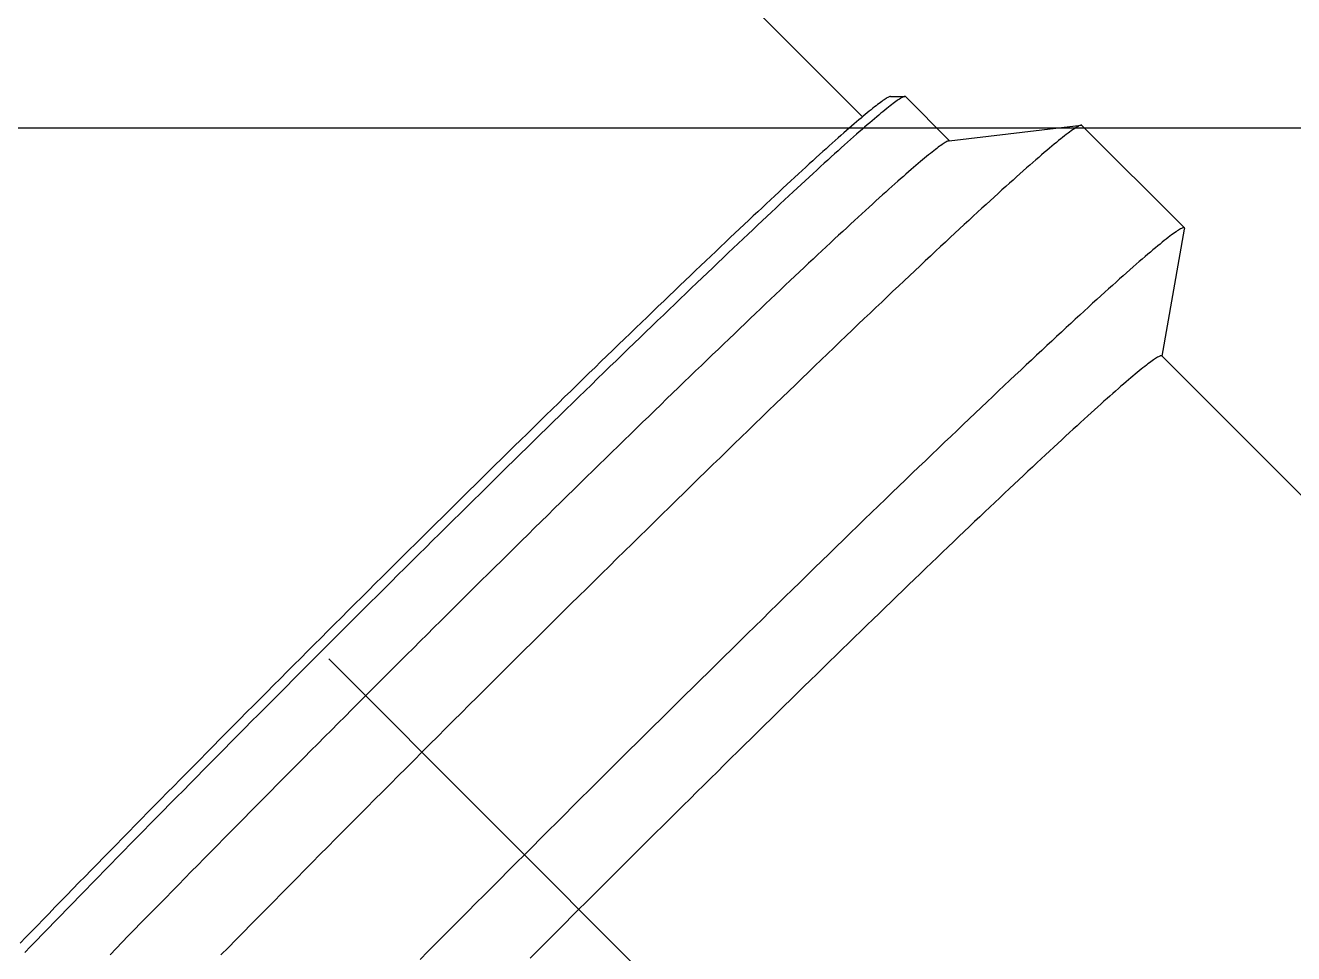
# Model space of a CAD drawing. Header units: millimetres. Extents: x -1292 to 2253, y 326 to 453.
# Drawn here: x 2098.726 to 2098.7886, y 353.9677 to 354.0134 of the extents above; entities that cross this region are included whole.
import ezdxf

# ---------------------------------------------------------------- set-up
doc = ezdxf.new("R2010")
doc.units = ezdxf.units.MM
doc.header["$LTSCALE"] = 0.5
doc.linetypes.add('HIDDEN', pattern=[9.525, 6.35, -3.175])
doc.linetypes.add('HIDDENX2', pattern=[0.75, 0.5, -0.25])
for name, color, linetype in [('-HIDRO', 8, 'Continuous'), ('Eixo', 4, 'HIDDENX2'), ('Esgoto', 5, 'ByLayer')]:
    doc.layers.add(name, color=color, linetype=linetype)

msp = doc.modelspace()

# ---------------------------------------------------------------- hatches: boundary and pattern name
at = {"layer": '-HIDRO', "linetype": 'HIDDEN', "ltscale": 0.05}
h = msp.add_hatch(dxfattribs=at)
h.set_pattern_fill('ANSI32', color=256, scale=0.02, angle=135, style=0)
h.set_pattern_definition([(180, (-2029.64851, 180.27226), (-1e-17, -0.1905), []), (180, (-2029.71201, 180.33576), (-1e-17, -0.1905), [])])
h.paths.add_polyline_path([(2098.998738, 354.021201), (2097.648738, 354.021201), (2097.648738, 352.521201), (2098.998738, 352.521201)])

# ---------------------------------------------------------------- linework, layer by layer
at = {"layer": 'Eixo'}
msp.add_line((2098.740986, 353.982216), (2098.83752, 353.885681), dxfattribs=at)
at = {"layer": 'Esgoto', "color": 2}
for p, q in [((2098.767814, 354.009348), (2098.767727, 354.009278)), ((2098.767897, 354.009414), (2098.767814, 354.009348)), ((2098.767976, 354.009476), (2098.767897, 354.009414)), ((2098.768052, 354.009535), (2098.767976, 354.009476)), ((2098.768123, 354.009589), (2098.768052, 354.009535)), ((2098.76819, 354.009639), (2098.768123, 354.009589)), ((2098.768254, 354.009685), (2098.76819, 354.009639)), ((2098.768314, 354.009728), (2098.768254, 354.009685)), ((2098.768369, 354.009766), (2098.768314, 354.009728)), ((2098.768421, 354.009801), (2098.768369, 354.009766)), ((2098.768469, 354.00983), (2098.768421, 354.009801)), ((2098.768512, 354.009857), (2098.768469, 354.00983)), ((2098.768582, 354.009399), (2098.768496, 354.00933)), ((2098.768552, 354.009879), (2098.768512, 354.009857)), ((2098.768588, 354.009897), (2098.768552, 354.009879)), ((2098.768665, 354.009463), (2098.768582, 354.009399)), ((2098.768619, 354.009911), (2098.768588, 354.009897)), ((2098.768646, 354.009922), (2098.768619, 354.009911)), ((2098.76867, 354.009927), (2098.768646, 354.009922)), ((2098.768742, 354.009524), (2098.768665, 354.009463)), ((2098.76869, 354.00993), (2098.76867, 354.009927)), ((2098.76869, 354.009929), (2098.769396, 354.00993)), ((2098.768817, 354.00958), (2098.768742, 354.009524)), ((2098.768886, 354.009633), (2098.768817, 354.00958)), ((2098.768952, 354.00968), (2098.768886, 354.009633)), ((2098.769013, 354.009724), (2098.768952, 354.00968)), ((2098.769071, 354.009764), (2098.769013, 354.009724)), ((2098.769124, 354.009799), (2098.769071, 354.009764)), ((2098.769173, 354.00983), (2098.769124, 354.009799)), ((2098.769218, 354.009857), (2098.769173, 354.00983)), ((2098.769259, 354.009879), (2098.769218, 354.009857)), ((2098.769295, 354.009898), (2098.769259, 354.009879)), ((2098.769327, 354.009912), (2098.769295, 354.009898)), ((2098.769356, 354.009922), (2098.769327, 354.009912)), ((2098.769379, 354.009928), (2098.769356, 354.009922)), ((2098.769399, 354.00993), (2098.769379, 354.009928)), ((2098.769414, 354.009927), (2098.769399, 354.00993)), ((2098.769425, 354.00992), (2098.769414, 354.009927)), ((2098.769425, 354.00992), (2098.771598, 354.007747)), ((2098.767122, 354.008775), (2098.767008, 354.008677)), ((2098.767232, 354.008868), (2098.767122, 354.008775)), ((2098.767339, 354.008958), (2098.767232, 354.008868)), ((2098.767442, 354.009044), (2098.767339, 354.008958)), ((2098.767541, 354.009126), (2098.767442, 354.009044)), ((2098.767636, 354.009204), (2098.767541, 354.009126)), ((2098.767727, 354.009278), (2098.767636, 354.009204)), ((2098.767778, 354.008734), (2098.767659, 354.008632)), ((2098.767893, 354.008831), (2098.767778, 354.008734)), ((2098.768003, 354.008925), (2098.767893, 354.008831)), ((2098.76811, 354.009014), (2098.768003, 354.008925)), ((2098.768213, 354.009099), (2098.76811, 354.009014)), ((2098.768311, 354.00918), (2098.768213, 354.009099)), ((2098.768405, 354.009258), (2098.768311, 354.00918)), ((2098.768496, 354.00933), (2098.768405, 354.009258)), ((2098.766381, 354.008132), (2098.766244, 354.008012)), ((2098.766514, 354.008249), (2098.766381, 354.008132)), ((2098.766643, 354.008361), (2098.766514, 354.008249)), ((2098.766768, 354.008471), (2098.766643, 354.008361)), ((2098.76689, 354.008576), (2098.766768, 354.008471)), ((2098.767008, 354.008677), (2098.76689, 354.008576)), ((2098.767145, 354.008186), (2098.767007, 354.008065)), ((2098.76728, 354.008303), (2098.767145, 354.008186)), ((2098.76741, 354.008417), (2098.76728, 354.008303)), ((2098.767537, 354.008527), (2098.76741, 354.008417)), ((2098.767659, 354.008632), (2098.767537, 354.008527)), ((2098.77157, 354.007744), (2098.778081, 354.008513)), ((2098.777438, 354.008119), (2098.777354, 354.008056)), ((2098.777517, 354.008178), (2098.777438, 354.008119)), ((2098.777591, 354.008232), (2098.777517, 354.008178)), ((2098.777661, 354.008281), (2098.777591, 354.008232)), ((2098.777725, 354.008326), (2098.777661, 354.008281)), ((2098.777785, 354.008366), (2098.777725, 354.008326)), ((2098.77784, 354.008402), (2098.777785, 354.008366)), ((2098.777892, 354.008432), (2098.77784, 354.008402)), ((2098.777937, 354.008457), (2098.777892, 354.008432)), ((2098.777978, 354.008479), (2098.777937, 354.008457)), ((2098.778015, 354.008494), (2098.777978, 354.008479)), ((2098.778046, 354.008506), (2098.778015, 354.008494)), ((2098.778074, 354.008512), (2098.778046, 354.008506)), ((2098.778096, 354.008514), (2098.778074, 354.008512)), ((2098.778113, 354.008511), (2098.778096, 354.008514)), ((2098.778126, 354.008503), (2098.778113, 354.008511)), ((2098.778125, 354.008503), (2098.783178, 354.00345)), ((2098.765662, 354.007493), (2098.765507, 354.007354)), ((2098.765813, 354.007628), (2098.765662, 354.007493)), ((2098.76596, 354.00776), (2098.765813, 354.007628)), ((2098.766104, 354.007887), (2098.76596, 354.00776)), ((2098.766244, 354.008012), (2098.766104, 354.007887)), ((2098.766416, 354.007539), (2098.766259, 354.007398)), ((2098.766569, 354.007676), (2098.766416, 354.007539)), ((2098.766719, 354.007809), (2098.766569, 354.007676)), ((2098.766865, 354.007939), (2098.766719, 354.007809)), ((2098.767007, 354.008065), (2098.766865, 354.007939)), ((2098.771107, 354.007473), (2098.77104, 354.007425)), ((2098.771169, 354.007518), (2098.771107, 354.007473)), ((2098.771227, 354.007559), (2098.771169, 354.007518)), ((2098.771281, 354.007596), (2098.771227, 354.007559)), ((2098.771331, 354.007629), (2098.771281, 354.007596)), ((2098.771377, 354.007657), (2098.771331, 354.007629)), ((2098.77142, 354.007682), (2098.771377, 354.007657)), ((2098.771458, 354.007703), (2098.77142, 354.007682)), ((2098.771492, 354.007719), (2098.771458, 354.007703)), ((2098.771522, 354.007732), (2098.771492, 354.007719)), ((2098.771548, 354.00774), (2098.771522, 354.007732)), ((2098.77157, 354.007744), (2098.771548, 354.00774)), ((2098.776639, 354.007479), (2098.776519, 354.007379)), ((2098.776755, 354.007575), (2098.776639, 354.007479)), ((2098.776867, 354.007667), (2098.776755, 354.007575)), ((2098.776974, 354.007754), (2098.776867, 354.007667)), ((2098.777076, 354.007836), (2098.776974, 354.007754)), ((2098.777173, 354.007914), (2098.777076, 354.007836)), ((2098.777266, 354.007987), (2098.777173, 354.007914)), ((2098.777354, 354.008056), (2098.777266, 354.007987)), ((2098.765022, 354.006915), (2098.764853, 354.006761)), ((2098.765187, 354.007065), (2098.765022, 354.006915)), ((2098.765349, 354.007211), (2098.765187, 354.007065)), ((2098.765507, 354.007354), (2098.765349, 354.007211)), ((2098.765764, 354.006952), (2098.765592, 354.006795)), ((2098.765932, 354.007105), (2098.765764, 354.006952)), ((2098.766098, 354.007253), (2098.765932, 354.007105)), ((2098.766259, 354.007398), (2098.766098, 354.007253)), ((2098.770369, 354.006891), (2098.770267, 354.006806)), ((2098.770466, 354.006972), (2098.770369, 354.006891)), ((2098.77056, 354.007048), (2098.770466, 354.006972)), ((2098.77065, 354.007121), (2098.77056, 354.007048)), ((2098.770736, 354.00719), (2098.77065, 354.007121)), ((2098.770818, 354.007254), (2098.770736, 354.00719)), ((2098.770896, 354.007315), (2098.770818, 354.007254)), ((2098.77097, 354.007372), (2098.770896, 354.007315)), ((2098.77104, 354.007425), (2098.77097, 354.007372)), ((2098.775992, 354.006929), (2098.775849, 354.006805)), ((2098.776131, 354.007048), (2098.775992, 354.006929)), ((2098.776265, 354.007162), (2098.776131, 354.007048)), ((2098.776394, 354.007273), (2098.776265, 354.007162)), ((2098.776519, 354.007379), (2098.776394, 354.007273)), ((2098.764325, 354.006279), (2098.764142, 354.006112)), ((2098.764505, 354.006443), (2098.764325, 354.006279)), ((2098.76468, 354.006604), (2098.764505, 354.006443)), ((2098.764853, 354.006761), (2098.76468, 354.006604)), ((2098.765054, 354.006304), (2098.764867, 354.006133)), ((2098.765237, 354.006471), (2098.765054, 354.006304)), ((2098.765416, 354.006635), (2098.765237, 354.006471)), ((2098.765592, 354.006795), (2098.765416, 354.006635)), ((2098.769578, 354.006217), (2098.769449, 354.006106)), ((2098.769702, 354.006325), (2098.769578, 354.006217)), ((2098.769823, 354.00643), (2098.769702, 354.006325)), ((2098.76994, 354.006529), (2098.769823, 354.00643)), ((2098.770053, 354.006626), (2098.76994, 354.006529)), ((2098.770162, 354.006718), (2098.770053, 354.006626)), ((2098.770267, 354.006806), (2098.770162, 354.006718)), ((2098.775233, 354.006265), (2098.775068, 354.006119)), ((2098.775394, 354.006406), (2098.775233, 354.006265)), ((2098.77555, 354.006544), (2098.775394, 354.006406)), ((2098.775701, 354.006677), (2098.77555, 354.006544)), ((2098.775849, 354.006805), (2098.775701, 354.006677)), ((2098.763574, 354.005588), (2098.763379, 354.005406)), ((2098.763768, 354.005766), (2098.763574, 354.005588)), ((2098.763957, 354.00594), (2098.763768, 354.005766)), ((2098.764142, 354.006112), (2098.763957, 354.00594)), ((2098.764286, 354.005598), (2098.764085, 354.005412)), ((2098.764483, 354.00578), (2098.764286, 354.005598)), ((2098.764677, 354.005958), (2098.764483, 354.00578)), ((2098.764867, 354.006133), (2098.764677, 354.005958)), ((2098.7689, 354.005621), (2098.768753, 354.00549)), ((2098.769043, 354.005748), (2098.7689, 354.005621)), ((2098.769182, 354.005871), (2098.769043, 354.005748)), ((2098.769318, 354.00599), (2098.769182, 354.005871)), ((2098.769449, 354.006106), (2098.769318, 354.00599)), ((2098.774548, 354.005654), (2098.774366, 354.00549)), ((2098.774726, 354.005813), (2098.774548, 354.005654)), ((2098.774899, 354.005968), (2098.774726, 354.005813)), ((2098.775068, 354.006119), (2098.774899, 354.005968)), ((2098.762977, 354.005033), (2098.762772, 354.004842)), ((2098.76318, 354.005221), (2098.762977, 354.005033)), ((2098.763379, 354.005406), (2098.76318, 354.005221)), ((2098.763674, 354.00503), (2098.763463, 354.004833)), ((2098.763881, 354.005223), (2098.763674, 354.00503)), ((2098.764085, 354.005412), (2098.763881, 354.005223)), ((2098.768292, 354.005077), (2098.768131, 354.004931)), ((2098.768449, 354.005218), (2098.768292, 354.005077)), ((2098.768603, 354.005357), (2098.768449, 354.005218)), ((2098.768753, 354.00549), (2098.768603, 354.005357)), ((2098.773795, 354.004973), (2098.773596, 354.004792)), ((2098.773989, 354.00515), (2098.773795, 354.004973)), ((2098.77418, 354.005322), (2098.773989, 354.00515)), ((2098.774366, 354.00549), (2098.77418, 354.005322)), ((2098.762351, 354.004449), (2098.762136, 354.004247)), ((2098.762563, 354.004647), (2098.762351, 354.004449)), ((2098.762772, 354.004842), (2098.762563, 354.004647)), ((2098.763031, 354.004431), (2098.762811, 354.004224)), ((2098.763249, 354.004633), (2098.763031, 354.004431)), ((2098.763463, 354.004833), (2098.763249, 354.004633)), ((2098.767626, 354.004473), (2098.767451, 354.004314)), ((2098.767798, 354.00463), (2098.767626, 354.004473)), ((2098.767966, 354.004782), (2098.767798, 354.00463)), ((2098.768131, 354.004931), (2098.767966, 354.004782)), ((2098.773187, 354.004418), (2098.772976, 354.004224)), ((2098.773394, 354.004607), (2098.773187, 354.004418)), ((2098.773596, 354.004792), (2098.773394, 354.004607)), ((2098.761696, 354.003836), (2098.761472, 354.003624)), ((2098.761918, 354.004043), (2098.761696, 354.003836)), ((2098.762136, 354.004247), (2098.761918, 354.004043)), ((2098.76236, 354.003801), (2098.76213, 354.003584)), ((2098.762587, 354.004014), (2098.76236, 354.003801)), ((2098.762811, 354.004224), (2098.762587, 354.004014)), ((2098.766905, 354.003813), (2098.766716, 354.003639)), ((2098.767091, 354.003983), (2098.766905, 354.003813)), ((2098.767272, 354.004151), (2098.767091, 354.003983)), ((2098.767451, 354.004314), (2098.767272, 354.004151)), ((2098.772543, 354.003825), (2098.77232, 354.003619)), ((2098.772761, 354.004027), (2098.772543, 354.003825)), ((2098.772976, 354.004224), (2098.772761, 354.004027)), ((2098.761015, 354.003194), (2098.760782, 354.002974)), ((2098.761245, 354.00341), (2098.761015, 354.003194)), ((2098.761472, 354.003624), (2098.761245, 354.00341)), ((2098.76166, 354.003142), (2098.761421, 354.002915)), ((2098.761896, 354.003365), (2098.76166, 354.003142)), ((2098.76213, 354.003584), (2098.761896, 354.003365)), ((2098.766129, 354.003097), (2098.765928, 354.002909)), ((2098.766329, 354.003281), (2098.766129, 354.003097)), ((2098.766524, 354.003462), (2098.766329, 354.003281)), ((2098.766716, 354.003639), (2098.766524, 354.003462)), ((2098.771863, 354.003196), (2098.771628, 354.002978)), ((2098.772093, 354.00341), (2098.771863, 354.003196)), ((2098.77232, 354.003619), (2098.772093, 354.00341)), ((2098.782071, 353.997132), (2098.783187, 354.003397)), ((2098.782542, 354.003105), (2098.78246, 354.003044)), ((2098.78262, 354.003163), (2098.782542, 354.003105)), ((2098.782693, 354.003214), (2098.78262, 354.003163)), ((2098.782761, 354.003261), (2098.782693, 354.003214)), ((2098.782823, 354.003304), (2098.782761, 354.003261)), ((2098.782881, 354.003341), (2098.782823, 354.003304)), ((2098.782934, 354.003373), (2098.782881, 354.003341)), ((2098.782982, 354.0034), (2098.782934, 354.003373)), ((2098.783025, 354.003422), (2098.782982, 354.0034)), ((2098.783063, 354.003439), (2098.783025, 354.003422)), ((2098.783096, 354.003452), (2098.783063, 354.003439)), ((2098.783124, 354.003459), (2098.783096, 354.003452)), ((2098.783147, 354.003461), (2098.783124, 354.003459)), ((2098.783165, 354.003458), (2098.783147, 354.003461)), ((2098.783178, 354.003451), (2098.783165, 354.003458)), ((2098.783186, 354.003438), (2098.783178, 354.003451)), ((2098.783189, 354.00342), (2098.783186, 354.003438)), ((2098.783187, 354.003397), (2098.783189, 354.00342)), ((2098.760307, 354.002524), (2098.760066, 354.002295)), ((2098.760546, 354.00275), (2098.760307, 354.002524)), ((2098.760782, 354.002974), (2098.760546, 354.00275)), ((2098.761177, 354.002686), (2098.760932, 354.002453)), ((2098.761421, 354.002915), (2098.761177, 354.002686)), ((2098.765514, 354.002524), (2098.765302, 354.002327)), ((2098.765723, 354.002718), (2098.765514, 354.002524)), ((2098.765928, 354.002909), (2098.765723, 354.002718)), ((2098.771148, 354.002531), (2098.770903, 354.002301)), ((2098.77139, 354.002757), (2098.771148, 354.002531)), ((2098.771628, 354.002978), (2098.77139, 354.002757)), ((2098.781746, 354.002471), (2098.781625, 354.00237)), ((2098.781862, 354.002568), (2098.781746, 354.002471)), ((2098.781974, 354.00266), (2098.781862, 354.002568)), ((2098.782081, 354.002746), (2098.781974, 354.00266)), ((2098.782183, 354.002828), (2098.782081, 354.002746)), ((2098.78228, 354.002905), (2098.782183, 354.002828)), ((2098.782373, 354.002976), (2098.78228, 354.002905)), ((2098.78246, 354.003044), (2098.782373, 354.002976)), ((2098.759822, 354.002063), (2098.759574, 354.001828)), ((2098.760066, 354.002295), (2098.759822, 354.002063)), ((2098.760432, 354.001979), (2098.760178, 354.001737)), ((2098.760683, 354.002218), (2098.760432, 354.001979)), ((2098.760932, 354.002453), (2098.760683, 354.002218)), ((2098.76487, 354.001921), (2098.764649, 354.001714)), ((2098.765088, 354.002126), (2098.76487, 354.001921)), ((2098.765302, 354.002327), (2098.765088, 354.002126)), ((2098.770653, 354.002068), (2098.7704, 354.001831)), ((2098.770903, 354.002301), (2098.770653, 354.002068)), ((2098.781093, 354.001917), (2098.780948, 354.001792)), ((2098.781233, 354.002037), (2098.781093, 354.001917)), ((2098.781368, 354.002153), (2098.781233, 354.002037)), ((2098.781499, 354.002264), (2098.781368, 354.002153)), ((2098.781625, 354.00237), (2098.781499, 354.002264)), ((2098.759073, 354.001349), (2098.758817, 354.001106)), ((2098.759325, 354.00159), (2098.759073, 354.001349)), ((2098.759574, 354.001828), (2098.759325, 354.00159)), ((2098.759661, 354.001244), (2098.759398, 354.000994)), ((2098.75992, 354.001493), (2098.759661, 354.001244)), ((2098.760178, 354.001737), (2098.75992, 354.001493)), ((2098.764198, 354.00129), (2098.763968, 354.001073)), ((2098.764425, 354.001504), (2098.764198, 354.00129)), ((2098.764649, 354.001714), (2098.764425, 354.001504)), ((2098.769883, 354.001345), (2098.76962, 354.001097)), ((2098.770144, 354.00159), (2098.769883, 354.001345)), ((2098.7704, 354.001831), (2098.770144, 354.00159)), ((2098.780322, 354.001244), (2098.780154, 354.001095)), ((2098.780485, 354.001388), (2098.780322, 354.001244)), ((2098.780644, 354.001527), (2098.780485, 354.001388)), ((2098.780798, 354.001662), (2098.780644, 354.001527)), ((2098.780948, 354.001792), (2098.780798, 354.001662)), ((2098.758299, 354.000611), (2098.758037, 354.00036)), ((2098.758559, 354.00086), (2098.758299, 354.000611)), ((2098.758817, 354.001106), (2098.758559, 354.00086)), ((2098.759133, 354.00074), (2098.758865, 354.000484)), ((2098.759398, 354.000994), (2098.759133, 354.00074)), ((2098.763499, 354.000631), (2098.763261, 354.000405)), ((2098.763735, 354.000854), (2098.763499, 354.000631)), ((2098.763968, 354.001073), (2098.763735, 354.000854)), ((2098.769082, 354.000589), (2098.768808, 354.000331)), ((2098.769352, 354.000845), (2098.769082, 354.000589)), ((2098.76962, 354.001097), (2098.769352, 354.000845)), ((2098.779623, 354.000621), (2098.779437, 354.000454)), ((2098.779805, 354.000783), (2098.779623, 354.000621)), ((2098.779982, 354.000942), (2098.779805, 354.000783)), ((2098.780154, 354.001095), (2098.779982, 354.000942)), ((2098.757771, 354.000106), (2098.757504, 353.999848)), ((2098.758037, 354.00036), (2098.757771, 354.000106)), ((2098.75832, 353.999963), (2098.758045, 353.999698)), ((2098.758593, 354.000225), (2098.75832, 353.999963)), ((2098.758865, 354.000484), (2098.758593, 354.000225)), ((2098.763019, 354.000176), (2098.762775, 353.999944)), ((2098.763261, 354.000405), (2098.763019, 354.000176)), ((2098.768531, 354.000068), (2098.76825, 353.999801)), ((2098.768808, 354.000331), (2098.768531, 354.000068)), ((2098.779053, 354.000106), (2098.778854, 353.999925)), ((2098.779247, 354.000282), (2098.779053, 354.000106)), ((2098.779437, 354.000454), (2098.779247, 354.000282)), ((2098.757234, 353.999589), (2098.756961, 353.999327)), ((2098.757504, 353.999848), (2098.757234, 353.999589)), ((2098.757766, 353.999431), (2098.757485, 353.999161)), ((2098.758045, 353.999698), (2098.757766, 353.999431)), ((2098.762278, 353.999472), (2098.762026, 353.999231)), ((2098.762528, 353.999709), (2098.762278, 353.999472)), ((2098.762775, 353.999944), (2098.762528, 353.999709)), ((2098.767966, 353.999531), (2098.767679, 353.999258)), ((2098.76825, 353.999801), (2098.767966, 353.999531)), ((2098.77823, 353.999357), (2098.778015, 353.999159)), ((2098.778442, 353.999551), (2098.77823, 353.999357)), ((2098.77865, 353.99974), (2098.778442, 353.999551)), ((2098.778854, 353.999925), (2098.77865, 353.99974)), ((2098.756409, 353.998796), (2098.75613, 353.998527)), ((2098.756686, 353.999063), (2098.756409, 353.998796)), ((2098.756961, 353.999327), (2098.756686, 353.999063)), ((2098.757202, 353.998888), (2098.756916, 353.998613)), ((2098.757485, 353.999161), (2098.757202, 353.998888)), ((2098.761512, 353.998741), (2098.761252, 353.998492)), ((2098.76177, 353.998988), (2098.761512, 353.998741)), ((2098.762026, 353.999231), (2098.76177, 353.998988)), ((2098.767388, 353.998982), (2098.767094, 353.998702)), ((2098.767679, 353.999258), (2098.767388, 353.998982)), ((2098.77757, 353.998749), (2098.777342, 353.998538)), ((2098.777794, 353.998956), (2098.77757, 353.998749)), ((2098.778015, 353.999159), (2098.777794, 353.998956)), ((2098.755849, 353.998255), (2098.755565, 353.997981)), ((2098.75613, 353.998527), (2098.755849, 353.998255)), ((2098.756629, 353.998335), (2098.756338, 353.998055)), ((2098.756916, 353.998613), (2098.756629, 353.998335)), ((2098.760989, 353.998241), (2098.760723, 353.997987)), ((2098.761252, 353.998492), (2098.760989, 353.998241)), ((2098.766498, 353.998132), (2098.766195, 353.997842)), ((2098.766797, 353.998419), (2098.766498, 353.998132)), ((2098.767094, 353.998702), (2098.766797, 353.998419)), ((2098.776872, 353.998103), (2098.776631, 353.99788)), ((2098.777108, 353.998323), (2098.776872, 353.998103)), ((2098.777342, 353.998538), (2098.777108, 353.998323)), ((2098.75528, 353.997705), (2098.754991, 353.997426)), ((2098.755565, 353.997981), (2098.75528, 353.997705)), ((2098.755751, 353.997487), (2098.755454, 353.9972)), ((2098.756046, 353.997772), (2098.755751, 353.997487)), ((2098.756338, 353.998055), (2098.756046, 353.997772)), ((2098.760185, 353.99747), (2098.759912, 353.997208)), ((2098.760455, 353.99773), (2098.760185, 353.99747)), ((2098.760723, 353.997987), (2098.760455, 353.99773)), ((2098.765889, 353.99755), (2098.76558, 353.997254)), ((2098.766195, 353.997842), (2098.765889, 353.99755)), ((2098.776386, 353.997652), (2098.776138, 353.997419)), ((2098.776631, 353.99788), (2098.776386, 353.997652)), ((2098.754409, 353.996863), (2098.754116, 353.996578)), ((2098.754701, 353.997146), (2098.754409, 353.996863)), ((2098.754991, 353.997426), (2098.754701, 353.997146)), ((2098.755154, 353.996911), (2098.754854, 353.996618)), ((2098.755454, 353.9972), (2098.755154, 353.996911)), ((2098.759637, 353.996944), (2098.759359, 353.996676)), ((2098.759912, 353.997208), (2098.759637, 353.996944)), ((2098.765268, 353.996955), (2098.764954, 353.996653)), ((2098.76558, 353.997254), (2098.765268, 353.996955)), ((2098.77563, 353.996943), (2098.775369, 353.9967)), ((2098.775886, 353.997184), (2098.77563, 353.996943)), ((2098.776138, 353.997419), (2098.775886, 353.997184)), ((2098.78152, 353.996859), (2098.78145, 353.996807)), ((2098.781586, 353.996907), (2098.78152, 353.996859)), ((2098.781647, 353.996951), (2098.781586, 353.996907)), ((2098.781704, 353.99699), (2098.781647, 353.996951)), ((2098.781757, 353.997025), (2098.781704, 353.99699)), ((2098.781807, 353.997056), (2098.781757, 353.997025)), ((2098.781851, 353.997083), (2098.781807, 353.997056)), ((2098.781892, 353.997106), (2098.781851, 353.997083)), ((2098.781928, 353.997124), (2098.781892, 353.997106)), ((2098.78196, 353.997139), (2098.781928, 353.997124)), ((2098.781988, 353.997148), (2098.78196, 353.997139)), ((2098.782012, 353.997154), (2098.781988, 353.997148)), ((2098.782031, 353.997156), (2098.782012, 353.997154)), ((2098.782047, 353.997153), (2098.782031, 353.997156)), ((2098.782058, 353.997146), (2098.782047, 353.997153)), ((2098.782058, 353.997146), (2098.81072, 353.968484)), ((2098.75382, 353.99629), (2098.753522, 353.996001)), ((2098.754116, 353.996578), (2098.75382, 353.99629)), ((2098.754551, 353.996324), (2098.754245, 353.996028)), ((2098.754854, 353.996618), (2098.754551, 353.996324)), ((2098.759079, 353.996407), (2098.758797, 353.996135)), ((2098.759359, 353.996676), (2098.759079, 353.996407)), ((2098.764637, 353.996348), (2098.764317, 353.99604)), ((2098.764954, 353.996653), (2098.764637, 353.996348)), ((2098.775105, 353.996451), (2098.774838, 353.996199)), ((2098.775369, 353.9967), (2098.775105, 353.996451)), ((2098.780745, 353.996242), (2098.780639, 353.996153)), ((2098.780848, 353.996328), (2098.780745, 353.996242)), ((2098.780946, 353.996408), (2098.780848, 353.996328)), ((2098.78104, 353.996485), (2098.780946, 353.996408)), ((2098.78113, 353.996558), (2098.78104, 353.996485)), ((2098.781217, 353.996626), (2098.78113, 353.996558)), ((2098.781299, 353.996691), (2098.781217, 353.996626)), ((2098.781377, 353.996751), (2098.781299, 353.996691)), ((2098.78145, 353.996807), (2098.781377, 353.996751)), ((2098.753223, 353.99571), (2098.752921, 353.995417)), ((2098.753522, 353.996001), (2098.753223, 353.99571)), ((2098.753938, 353.995729), (2098.753629, 353.995429)), ((2098.754245, 353.996028), (2098.753938, 353.995729)), ((2098.758226, 353.995584), (2098.757938, 353.995304)), ((2098.758513, 353.995861), (2098.758226, 353.995584)), ((2098.758797, 353.996135), (2098.758513, 353.995861)), ((2098.763994, 353.995729), (2098.763669, 353.995415)), ((2098.764317, 353.99604), (2098.763994, 353.995729)), ((2098.774291, 353.995684), (2098.774013, 353.995421)), ((2098.774566, 353.995944), (2098.774291, 353.995684)), ((2098.774838, 353.996199), (2098.774566, 353.995944)), ((2098.780048, 353.995647), (2098.779918, 353.995534)), ((2098.780174, 353.995756), (2098.780048, 353.995647)), ((2098.780296, 353.995861), (2098.780174, 353.995756)), ((2098.780415, 353.995963), (2098.780296, 353.995861)), ((2098.780529, 353.99606), (2098.780415, 353.995963)), ((2098.780639, 353.996153), (2098.780529, 353.99606)), ((2098.752619, 353.995122), (2098.752314, 353.994825)), ((2098.752921, 353.995417), (2098.752619, 353.995122)), ((2098.753319, 353.995126), (2098.753006, 353.994821)), ((2098.753629, 353.995429), (2098.753319, 353.995126)), ((2098.757647, 353.995023), (2098.757355, 353.99474)), ((2098.757938, 353.995304), (2098.757647, 353.995023)), ((2098.763341, 353.995099), (2098.76301, 353.994779)), ((2098.763669, 353.995415), (2098.763341, 353.995099)), ((2098.77373, 353.995154), (2098.773445, 353.994883)), ((2098.774013, 353.995421), (2098.77373, 353.995154)), ((2098.779359, 353.995041), (2098.779209, 353.994908)), ((2098.779504, 353.99517), (2098.779359, 353.995041)), ((2098.779646, 353.995295), (2098.779504, 353.99517)), ((2098.779784, 353.995416), (2098.779646, 353.995295)), ((2098.779918, 353.995534), (2098.779784, 353.995416)), ((2098.752008, 353.994526), (2098.7517, 353.994225)), ((2098.752314, 353.994825), (2098.752008, 353.994526)), ((2098.752691, 353.994515), (2098.752375, 353.994206)), ((2098.753006, 353.994821), (2098.752691, 353.994515)), ((2098.75706, 353.994454), (2098.756763, 353.994166)), ((2098.757355, 353.99474), (2098.75706, 353.994454)), ((2098.762677, 353.994457), (2098.762341, 353.994133)), ((2098.76301, 353.994779), (2098.762677, 353.994457)), ((2098.772863, 353.994331), (2098.772567, 353.994049)), ((2098.773155, 353.994609), (2098.772863, 353.994331)), ((2098.773445, 353.994883), (2098.773155, 353.994609)), ((2098.778574, 353.994338), (2098.778406, 353.994186)), ((2098.778738, 353.994486), (2098.778574, 353.994338)), ((2098.778899, 353.994631), (2098.778738, 353.994486)), ((2098.779056, 353.994771), (2098.778899, 353.994631)), ((2098.779209, 353.994908), (2098.779056, 353.994771)), ((2098.75139, 353.993923), (2098.751079, 353.993619)), ((2098.7517, 353.994225), (2098.75139, 353.993923)), ((2098.752057, 353.993896), (2098.751738, 353.993583)), ((2098.752375, 353.994206), (2098.752057, 353.993896)), ((2098.756465, 353.993876), (2098.756164, 353.993584)), ((2098.756763, 353.994166), (2098.756465, 353.993876)), ((2098.762004, 353.993805), (2098.761663, 353.993476)), ((2098.762341, 353.994133), (2098.762004, 353.993805)), ((2098.772268, 353.993764), (2098.771965, 353.993475)), ((2098.772567, 353.994049), (2098.772268, 353.993764)), ((2098.77788, 353.993706), (2098.777697, 353.993539)), ((2098.778059, 353.99387), (2098.77788, 353.993706)), ((2098.778234, 353.994029), (2098.778059, 353.99387)), ((2098.778406, 353.994186), (2098.778234, 353.994029)), ((2098.750767, 353.993313), (2098.750453, 353.993006)), ((2098.751079, 353.993619), (2098.750767, 353.993313)), ((2098.751417, 353.993269), (2098.751095, 353.992954)), ((2098.751738, 353.993583), (2098.751417, 353.993269)), ((2098.755862, 353.993291), (2098.755558, 353.992995)), ((2098.756164, 353.993584), (2098.755862, 353.993291)), ((2098.761321, 353.993144), (2098.760976, 353.992809)), ((2098.761663, 353.993476), (2098.761321, 353.993144)), ((2098.771659, 353.993183), (2098.77135, 353.992888)), ((2098.771965, 353.993475), (2098.771659, 353.993183)), ((2098.777321, 353.993194), (2098.777128, 353.993016)), ((2098.777511, 353.993369), (2098.777321, 353.993194)), ((2098.777697, 353.993539), (2098.777511, 353.993369)), ((2098.750138, 353.992697), (2098.749821, 353.992386)), ((2098.750453, 353.993006), (2098.750138, 353.992697)), ((2098.75077, 353.992637), (2098.750445, 353.992317)), ((2098.751095, 353.992954), (2098.75077, 353.992637)), ((2098.755252, 353.992697), (2098.754945, 353.992397)), ((2098.755558, 353.992995), (2098.755252, 353.992697)), ((2098.760629, 353.992472), (2098.760281, 353.992131)), ((2098.760976, 353.992809), (2098.760629, 353.992472)), ((2098.771038, 353.992589), (2098.770723, 353.992287)), ((2098.77135, 353.992888), (2098.771038, 353.992589)), ((2098.776528, 353.99246), (2098.776321, 353.992268)), ((2098.776731, 353.992649), (2098.776528, 353.99246)), ((2098.776931, 353.992834), (2098.776731, 353.992649)), ((2098.777128, 353.993016), (2098.776931, 353.992834)), ((2098.749504, 353.992074), (2098.749185, 353.991761)), ((2098.749821, 353.992386), (2098.749504, 353.992074)), ((2098.750118, 353.991997), (2098.74979, 353.991675)), ((2098.750445, 353.992317), (2098.750118, 353.991997)), ((2098.754636, 353.992095), (2098.754325, 353.991792)), ((2098.754945, 353.992397), (2098.754636, 353.992095)), ((2098.760281, 353.992131), (2098.759929, 353.99179)), ((2098.770404, 353.991982), (2098.770083, 353.991674)), ((2098.770723, 353.992287), (2098.770404, 353.991982)), ((2098.775897, 353.991873), (2098.77568, 353.991671)), ((2098.77611, 353.992073), (2098.775897, 353.991873)), ((2098.776321, 353.992268), (2098.77611, 353.992073)), ((2098.748864, 353.991446), (2098.748543, 353.99113)), ((2098.749185, 353.991761), (2098.748864, 353.991446)), ((2098.749461, 353.991352), (2098.74913, 353.991027)), ((2098.74979, 353.991675), (2098.749461, 353.991352)), ((2098.754013, 353.991487), (2098.753699, 353.99118)), ((2098.754325, 353.991792), (2098.754013, 353.991487)), ((2098.759576, 353.991445), (2098.759221, 353.991099)), ((2098.759929, 353.99179), (2098.759576, 353.991445)), ((2098.769759, 353.991362), (2098.769432, 353.991047)), ((2098.770083, 353.991674), (2098.769759, 353.991362)), ((2098.775237, 353.991255), (2098.77501, 353.991043)), ((2098.77546, 353.991465), (2098.775237, 353.991255)), ((2098.77568, 353.991671), (2098.77546, 353.991465)), ((2098.748221, 353.990812), (2098.747897, 353.990494)), ((2098.748543, 353.99113), (2098.748221, 353.990812)), ((2098.748799, 353.9907), (2098.748466, 353.990372)), ((2098.74913, 353.991027), (2098.748799, 353.9907)), ((2098.753384, 353.990872), (2098.753068, 353.990561)), ((2098.753699, 353.99118), (2098.753384, 353.990872)), ((2098.758863, 353.990751), (2098.758505, 353.9904)), ((2098.759221, 353.991099), (2098.758863, 353.990751)), ((2098.769102, 353.990729), (2098.768769, 353.990408)), ((2098.769432, 353.991047), (2098.769102, 353.990729)), ((2098.774548, 353.990607), (2098.774312, 353.990385)), ((2098.774781, 353.990826), (2098.774548, 353.990607)), ((2098.77501, 353.991043), (2098.774781, 353.990826)), ((2098.747572, 353.990174), (2098.747247, 353.989853)), ((2098.747897, 353.990494), (2098.747572, 353.990174)), ((2098.748132, 353.990044), (2098.747797, 353.989713)), ((2098.748466, 353.990372), (2098.748132, 353.990044)), ((2098.752749, 353.99025), (2098.75243, 353.989937)), ((2098.753068, 353.990561), (2098.752749, 353.99025)), ((2098.758144, 353.990047), (2098.757781, 353.989693)), ((2098.758505, 353.9904), (2098.758144, 353.990047)), ((2098.768433, 353.990085), (2098.768095, 353.989758)), ((2098.768769, 353.990408), (2098.768433, 353.990085)), ((2098.774073, 353.990159), (2098.773831, 353.98993)), ((2098.774312, 353.990385), (2098.774073, 353.990159)), ((2098.74692, 353.989531), (2098.746593, 353.989208)), ((2098.747247, 353.989853), (2098.74692, 353.989531)), ((2098.747461, 353.989382), (2098.747125, 353.989049)), ((2098.747797, 353.989713), (2098.747461, 353.989382)), ((2098.75211, 353.989622), (2098.751788, 353.989306)), ((2098.75243, 353.989937), (2098.75211, 353.989622)), ((2098.757417, 353.989336), (2098.757051, 353.988978)), ((2098.757781, 353.989693), (2098.757417, 353.989336)), ((2098.767755, 353.989429), (2098.767411, 353.989097)), ((2098.768095, 353.989758), (2098.767755, 353.989429)), ((2098.773338, 353.989463), (2098.773087, 353.989225)), ((2098.773586, 353.989698), (2098.773338, 353.989463)), ((2098.773831, 353.98993), (2098.773586, 353.989698)), ((2098.746265, 353.988883), (2098.745936, 353.988559)), ((2098.746593, 353.989208), (2098.746265, 353.988883)), ((2098.746787, 353.988716), (2098.746448, 353.988381)), ((2098.747125, 353.989049), (2098.746787, 353.988716)), ((2098.751465, 353.988988), (2098.75114, 353.988669)), ((2098.751788, 353.989306), (2098.751465, 353.988988)), ((2098.757051, 353.988978), (2098.756683, 353.988617)), ((2098.767066, 353.988761), (2098.766717, 353.988424)), ((2098.767411, 353.989097), (2098.767066, 353.988761)), ((2098.772577, 353.98874), (2098.772318, 353.988492)), ((2098.772833, 353.988984), (2098.772577, 353.98874)), ((2098.773087, 353.989225), (2098.772833, 353.988984)), ((2098.745606, 353.988232), (2098.745276, 353.987905)), ((2098.745936, 353.988559), (2098.745606, 353.988232)), ((2098.746448, 353.988381), (2098.746109, 353.988045)), ((2098.750815, 353.98835), (2098.750489, 353.988028)), ((2098.75114, 353.988669), (2098.750815, 353.98835)), ((2098.756314, 353.988255), (2098.755944, 353.987891)), ((2098.756683, 353.988617), (2098.756314, 353.988255)), ((2098.766367, 353.988083), (2098.766014, 353.98774)), ((2098.766717, 353.988424), (2098.766367, 353.988083)), ((2098.772056, 353.988243), (2098.771791, 353.98799)), ((2098.772318, 353.988492), (2098.772056, 353.988243)), ((2098.744945, 353.987578), (2098.744613, 353.987249)), ((2098.745276, 353.987905), (2098.744945, 353.987578)), ((2098.745769, 353.987709), (2098.745428, 353.987371)), ((2098.746109, 353.988045), (2098.745769, 353.987709)), ((2098.750162, 353.987705), (2098.749833, 353.987382)), ((2098.750489, 353.988028), (2098.750162, 353.987705)), ((2098.755571, 353.987526), (2098.755198, 353.987158)), ((2098.755944, 353.987891), (2098.755571, 353.987526)), ((2098.766014, 353.98774), (2098.765658, 353.987395)), ((2098.771254, 353.987475), (2098.770981, 353.987214)), ((2098.771524, 353.987734), (2098.771254, 353.987475)), ((2098.771791, 353.98799), (2098.771524, 353.987734)), ((2098.744282, 353.986919), (2098.743949, 353.986589)), ((2098.744613, 353.987249), (2098.744282, 353.986919)), ((2098.745087, 353.987033), (2098.744745, 353.986694)), ((2098.745428, 353.987371), (2098.745087, 353.987033)), ((2098.749504, 353.987057), (2098.749174, 353.986731)), ((2098.749833, 353.987382), (2098.749504, 353.987057)), ((2098.755198, 353.987158), (2098.754823, 353.98679)), ((2098.765301, 353.987047), (2098.764941, 353.986697)), ((2098.765658, 353.987395), (2098.765301, 353.987047)), ((2098.770706, 353.98695), (2098.770428, 353.986683)), ((2098.770981, 353.987214), (2098.770706, 353.98695)), ((2098.743616, 353.986259), (2098.743283, 353.985927)), ((2098.743949, 353.986589), (2098.743616, 353.986259)), ((2098.744403, 353.986354), (2098.74406, 353.986014)), ((2098.744745, 353.986694), (2098.744403, 353.986354)), ((2098.748843, 353.986403), (2098.748511, 353.986076)), ((2098.749174, 353.986731), (2098.748843, 353.986403)), ((2098.754447, 353.98642), (2098.75407, 353.986048)), ((2098.754823, 353.98679), (2098.754447, 353.98642)), ((2098.764579, 353.986344), (2098.764215, 353.985989)), ((2098.764941, 353.986697), (2098.764579, 353.986344)), ((2098.770148, 353.986414), (2098.769866, 353.986142)), ((2098.770428, 353.986683), (2098.770148, 353.986414)), ((2098.742949, 353.985595), (2098.742616, 353.985263)), ((2098.743283, 353.985927), (2098.742949, 353.985595)), ((2098.743717, 353.985672), (2098.743374, 353.985331)), ((2098.74406, 353.986014), (2098.743717, 353.985672)), ((2098.748179, 353.985747), (2098.747846, 353.985417)), ((2098.748511, 353.986076), (2098.748179, 353.985747)), ((2098.753692, 353.985675), (2098.753312, 353.9853)), ((2098.75407, 353.986048), (2098.753692, 353.985675)), ((2098.763849, 353.985632), (2098.763481, 353.985273)), ((2098.764215, 353.985989), (2098.763849, 353.985632)), ((2098.769293, 353.985591), (2098.769004, 353.985311)), ((2098.76958, 353.985868), (2098.769293, 353.985591)), ((2098.769866, 353.986142), (2098.76958, 353.985868)), ((2098.742616, 353.985263), (2098.742281, 353.98493)), ((2098.743029, 353.984989), (2098.742685, 353.984646)), ((2098.743374, 353.985331), (2098.743029, 353.984989)), ((2098.747512, 353.985087), (2098.747178, 353.984755)), ((2098.747846, 353.985417), (2098.747512, 353.985087)), ((2098.753312, 353.9853), (2098.752932, 353.984924)), ((2098.763481, 353.985273), (2098.763111, 353.984911)), ((2098.768712, 353.985029), (2098.768418, 353.984745)), ((2098.769004, 353.985311), (2098.768712, 353.985029)), ((2098.741947, 353.984597), (2098.741612, 353.984264)), ((2098.742281, 353.98493), (2098.741947, 353.984597)), ((2098.742685, 353.984646), (2098.742341, 353.984303)), ((2098.746843, 353.984423), (2098.746508, 353.984091)), ((2098.747178, 353.984755), (2098.746843, 353.984423)), ((2098.75255, 353.984548), (2098.752168, 353.98417)), ((2098.752932, 353.984924), (2098.75255, 353.984548)), ((2098.762739, 353.984548), (2098.762366, 353.984182)), ((2098.763111, 353.984911), (2098.762739, 353.984548)), ((2098.768121, 353.984458), (2098.767823, 353.984169)), ((2098.768418, 353.984745), (2098.768121, 353.984458)), ((2098.741278, 353.983929), (2098.740943, 353.983596)), ((2098.741612, 353.984264), (2098.741278, 353.983929)), ((2098.741997, 353.983959), (2098.741652, 353.983616)), ((2098.742341, 353.984303), (2098.741997, 353.983959)), ((2098.746173, 353.983757), (2098.745836, 353.983423)), ((2098.746508, 353.984091), (2098.746173, 353.983757)), ((2098.751784, 353.983791), (2098.751401, 353.98341)), ((2098.752168, 353.98417), (2098.751784, 353.983791)), ((2098.761991, 353.983814), (2098.761614, 353.983445)), ((2098.762366, 353.984182), (2098.761991, 353.983814)), ((2098.767523, 353.983878), (2098.76722, 353.983584)), ((2098.767823, 353.984169), (2098.767523, 353.983878)), ((2098.740609, 353.983261), (2098.740274, 353.982927)), ((2098.740943, 353.983596), (2098.740609, 353.983261)), ((2098.741307, 353.983271), (2098.740963, 353.982927)), ((2098.741652, 353.983616), (2098.741307, 353.983271)), ((2098.7455, 353.983088), (2098.745163, 353.982753)), ((2098.745836, 353.983423), (2098.7455, 353.983088)), ((2098.751401, 353.98341), (2098.751016, 353.983029)), ((2098.761614, 353.983445), (2098.761235, 353.983073)), ((2098.766916, 353.983289), (2098.76661, 353.982991)), ((2098.76722, 353.983584), (2098.766916, 353.983289)), ((2098.73994, 353.982592), (2098.739605, 353.982258)), ((2098.740274, 353.982927), (2098.73994, 353.982592)), ((2098.740619, 353.982583), (2098.740274, 353.982238)), ((2098.740963, 353.982927), (2098.740619, 353.982583)), ((2098.745163, 353.982753), (2098.744827, 353.982418)), ((2098.75063, 353.982647), (2098.750244, 353.982264)), ((2098.751016, 353.983029), (2098.75063, 353.982647)), ((2098.760856, 353.9827), (2098.760474, 353.982325)), ((2098.761235, 353.983073), (2098.760856, 353.9827)), ((2098.766302, 353.982691), (2098.765991, 353.982389)), ((2098.76661, 353.982991), (2098.766302, 353.982691)), ((2098.739272, 353.981923), (2098.738937, 353.981589)), ((2098.739605, 353.982258), (2098.739272, 353.981923)), ((2098.73993, 353.981894), (2098.739585, 353.981549)), ((2098.740274, 353.982238), (2098.73993, 353.981894)), ((2098.744489, 353.982082), (2098.744153, 353.981745)), ((2098.744827, 353.982418), (2098.744489, 353.982082)), ((2098.749857, 353.98188), (2098.74947, 353.981495)), ((2098.750244, 353.982264), (2098.749857, 353.98188)), ((2098.760091, 353.981948), (2098.759707, 353.98157)), ((2098.760474, 353.982325), (2098.760091, 353.981948)), ((2098.765679, 353.982086), (2098.765366, 353.981779)), ((2098.765991, 353.982389), (2098.765679, 353.982086)), ((2098.738604, 353.981254), (2098.738271, 353.98092)), ((2098.738937, 353.981589), (2098.738604, 353.981254)), ((2098.739242, 353.981204), (2098.738899, 353.98086)), ((2098.739585, 353.981549), (2098.739242, 353.981204)), ((2098.743815, 353.981409), (2098.743478, 353.981072)), ((2098.744153, 353.981745), (2098.743815, 353.981409)), ((2098.74947, 353.981495), (2098.749082, 353.98111)), ((2098.759707, 353.98157), (2098.759321, 353.981191)), ((2098.76505, 353.981472), (2098.764733, 353.981162)), ((2098.765366, 353.981779), (2098.76505, 353.981472)), ((2098.737938, 353.980585), (2098.737606, 353.980252)), ((2098.738271, 353.98092), (2098.737938, 353.980585)), ((2098.738899, 353.98086), (2098.738555, 353.980516)), ((2098.74314, 353.980736), (2098.742803, 353.980398)), ((2098.743478, 353.981072), (2098.74314, 353.980736)), ((2098.748694, 353.980724), (2098.748306, 353.980337)), ((2098.749082, 353.98111), (2098.748694, 353.980724)), ((2098.758934, 353.980809), (2098.758546, 353.980427)), ((2098.759321, 353.981191), (2098.758934, 353.980809)), ((2098.764415, 353.980851), (2098.764095, 353.980538)), ((2098.764733, 353.981162), (2098.764415, 353.980851)), ((2098.737606, 353.980252), (2098.737274, 353.979918)), ((2098.738212, 353.980172), (2098.737871, 353.979827)), ((2098.738555, 353.980516), (2098.738212, 353.980172)), ((2098.742466, 353.980061), (2098.742129, 353.979723)), ((2098.742803, 353.980398), (2098.742466, 353.980061)), ((2098.747917, 353.97995), (2098.747528, 353.979563)), ((2098.748306, 353.980337), (2098.747917, 353.97995)), ((2098.758157, 353.980042), (2098.757767, 353.979657)), ((2098.758546, 353.980427), (2098.758157, 353.980042)), ((2098.763773, 353.980223), (2098.76345, 353.979906)), ((2098.764095, 353.980538), (2098.763773, 353.980223)), ((2098.736942, 353.979585), (2098.736612, 353.979252)), ((2098.737274, 353.979918), (2098.736942, 353.979585)), ((2098.737529, 353.979484), (2098.737187, 353.979141)), ((2098.737871, 353.979827), (2098.737529, 353.979484)), ((2098.741792, 353.979386), (2098.741456, 353.979049)), ((2098.742129, 353.979723), (2098.741792, 353.979386)), ((2098.747528, 353.979563), (2098.747139, 353.979175)), ((2098.757767, 353.979657), (2098.757376, 353.979271)), ((2098.763125, 353.979588), (2098.7628, 353.979268)), ((2098.76345, 353.979906), (2098.763125, 353.979588)), ((2098.736282, 353.978919), (2098.735952, 353.978588)), ((2098.736612, 353.979252), (2098.736282, 353.978919)), ((2098.736847, 353.978798), (2098.736507, 353.978456)), ((2098.737187, 353.979141), (2098.736847, 353.978798)), ((2098.741119, 353.978712), (2098.740783, 353.978375)), ((2098.741456, 353.979049), (2098.741119, 353.978712)), ((2098.74675, 353.978786), (2098.74636, 353.978398)), ((2098.747139, 353.979175), (2098.74675, 353.978786)), ((2098.756984, 353.978883), (2098.756591, 353.978494)), ((2098.757376, 353.979271), (2098.756984, 353.978883)), ((2098.762473, 353.978947), (2098.762144, 353.978624)), ((2098.7628, 353.979268), (2098.762473, 353.978947)), ((2098.735624, 353.978256), (2098.735296, 353.977925)), ((2098.735952, 353.978588), (2098.735624, 353.978256)), ((2098.736168, 353.978114), (2098.73583, 353.977773)), ((2098.736507, 353.978456), (2098.736168, 353.978114)), ((2098.740783, 353.978375), (2098.740448, 353.978038)), ((2098.74636, 353.978398), (2098.745971, 353.978009)), ((2098.756197, 353.978104), (2098.755803, 353.977713)), ((2098.756591, 353.978494), (2098.756197, 353.978104)), ((2098.761814, 353.9783), (2098.761483, 353.977975)), ((2098.762144, 353.978624), (2098.761814, 353.9783)), ((2098.734969, 353.977595), (2098.734643, 353.977266)), ((2098.735296, 353.977925), (2098.734969, 353.977595)), ((2098.73583, 353.977773), (2098.735492, 353.977432)), ((2098.740113, 353.977701), (2098.739778, 353.977365)), ((2098.740448, 353.978038), (2098.740113, 353.977701)), ((2098.745582, 353.977619), (2098.745193, 353.97723)), ((2098.745971, 353.978009), (2098.745582, 353.977619)), ((2098.755803, 353.977713), (2098.755408, 353.977321)), ((2098.761151, 353.977648), (2098.760818, 353.977319)), ((2098.761483, 353.977975), (2098.761151, 353.977648)), ((2098.734318, 353.976936), (2098.733994, 353.976608)), ((2098.734643, 353.977266), (2098.734318, 353.976936)), ((2098.735156, 353.977092), (2098.73482, 353.976753)), ((2098.735492, 353.977432), (2098.735156, 353.977092)), ((2098.739444, 353.977029), (2098.739111, 353.976693)), ((2098.739778, 353.977365), (2098.739444, 353.977029)), ((2098.744803, 353.976841), (2098.744415, 353.976451)), ((2098.745193, 353.97723), (2098.744803, 353.976841)), ((2098.755012, 353.976928), (2098.754615, 353.976534)), ((2098.755408, 353.977321), (2098.755012, 353.976928)), ((2098.760484, 353.976991), (2098.760149, 353.97666)), ((2098.760818, 353.977319), (2098.760484, 353.976991)), ((2098.73367, 353.976281), (2098.733348, 353.975954)), ((2098.733994, 353.976608), (2098.73367, 353.976281)), ((2098.734486, 353.976414), (2098.734152, 353.976076)), ((2098.73482, 353.976753), (2098.734486, 353.976414)), ((2098.738778, 353.976358), (2098.738446, 353.976023)), ((2098.739111, 353.976693), (2098.738778, 353.976358)), ((2098.744415, 353.976451), (2098.744026, 353.976063)), ((2098.754615, 353.976534), (2098.754218, 353.97614)), ((2098.759813, 353.976328), (2098.759476, 353.975995)), ((2098.760149, 353.97666), (2098.759813, 353.976328)), ((2098.733027, 353.975629), (2098.732707, 353.975305)), ((2098.733348, 353.975954), (2098.733027, 353.975629)), ((2098.73382, 353.97574), (2098.733488, 353.975404)), ((2098.734152, 353.976076), (2098.73382, 353.97574)), ((2098.738115, 353.975689), (2098.737784, 353.975355)), ((2098.738446, 353.976023), (2098.738115, 353.975689)), ((2098.743638, 353.975673), (2098.743251, 353.975284)), ((2098.744026, 353.976063), (2098.743638, 353.975673)), ((2098.753821, 353.975745), (2098.753423, 353.975349)), ((2098.754218, 353.97614), (2098.753821, 353.975745)), ((2098.759139, 353.975661), (2098.7588, 353.975327)), ((2098.759476, 353.975995), (2098.759139, 353.975661)), ((2098.732389, 353.974981), (2098.732071, 353.974658)), ((2098.732707, 353.975305), (2098.732389, 353.974981)), ((2098.733158, 353.975069), (2098.732829, 353.974735)), ((2098.733488, 353.975404), (2098.733158, 353.975069)), ((2098.737455, 353.975022), (2098.737125, 353.97469)), ((2098.737784, 353.975355), (2098.737455, 353.975022)), ((2098.743251, 353.975284), (2098.742864, 353.974896)), ((2098.753025, 353.974953), (2098.752627, 353.974556)), ((2098.753423, 353.975349), (2098.753025, 353.974953)), ((2098.758461, 353.974991), (2098.758121, 353.974655)), ((2098.7588, 353.975327), (2098.758461, 353.974991)), ((2098.731755, 353.974337), (2098.73144, 353.974017)), ((2098.732071, 353.974658), (2098.731755, 353.974337)), ((2098.732501, 353.974403), (2098.732175, 353.974071)), ((2098.732829, 353.974735), (2098.732501, 353.974403)), ((2098.736798, 353.974358), (2098.73647, 353.974027)), ((2098.737125, 353.97469), (2098.736798, 353.974358)), ((2098.742477, 353.974507), (2098.742091, 353.974119)), ((2098.742864, 353.974896), (2098.742477, 353.974507)), ((2098.752627, 353.974556), (2098.752229, 353.974159)), ((2098.758121, 353.974655), (2098.757781, 353.974317)), ((2098.731127, 353.973697), (2098.730815, 353.97338)), ((2098.73144, 353.974017), (2098.731127, 353.973697)), ((2098.73185, 353.97374), (2098.731526, 353.973411)), ((2098.732175, 353.974071), (2098.73185, 353.97374)), ((2098.736144, 353.973697), (2098.735819, 353.973368)), ((2098.73647, 353.974027), (2098.736144, 353.973697)), ((2098.741706, 353.973731), (2098.741321, 353.973344)), ((2098.742091, 353.974119), (2098.741706, 353.973731)), ((2098.75183, 353.973762), (2098.751432, 353.973363)), ((2098.752229, 353.974159), (2098.75183, 353.973762)), ((2098.75744, 353.973979), (2098.757099, 353.973639)), ((2098.757781, 353.974317), (2098.75744, 353.973979)), ((2098.730815, 353.97338), (2098.730504, 353.973063)), ((2098.731204, 353.973083), (2098.730884, 353.972756)), ((2098.731526, 353.973411), (2098.731204, 353.973083)), ((2098.735819, 353.973368), (2098.735496, 353.973039)), ((2098.741321, 353.973344), (2098.740938, 353.972957)), ((2098.751432, 353.973363), (2098.751033, 353.972965)), ((2098.756756, 353.9733), (2098.756414, 353.972959)), ((2098.757099, 353.973639), (2098.756756, 353.9733)), ((2098.730195, 353.972748), (2098.729888, 353.972434)), ((2098.730504, 353.973063), (2098.730195, 353.972748)), ((2098.730884, 353.972756), (2098.730564, 353.972431)), ((2098.735173, 353.972712), (2098.734852, 353.972386)), ((2098.735496, 353.973039), (2098.735173, 353.972712)), ((2098.740554, 353.972571), (2098.740172, 353.972186)), ((2098.740938, 353.972957), (2098.740554, 353.972571)), ((2098.750635, 353.972566), (2098.750236, 353.972168)), ((2098.751033, 353.972965), (2098.750635, 353.972566)), ((2098.756071, 353.972619), (2098.755728, 353.972278)), ((2098.756414, 353.972959), (2098.756071, 353.972619)), ((2098.729582, 353.972122), (2098.729278, 353.971811)), ((2098.729888, 353.972434), (2098.729582, 353.972122)), ((2098.730247, 353.972107), (2098.729932, 353.971784)), ((2098.730564, 353.972431), (2098.730247, 353.972107)), ((2098.734532, 353.972061), (2098.734213, 353.971736)), ((2098.734852, 353.972386), (2098.734532, 353.972061)), ((2098.740172, 353.972186), (2098.739791, 353.9718)), ((2098.750236, 353.972168), (2098.749838, 353.97177)), ((2098.755385, 353.971936), (2098.755042, 353.971594)), ((2098.755728, 353.972278), (2098.755385, 353.971936)), ((2098.728675, 353.971193), (2098.728376, 353.970887)), ((2098.728976, 353.971501), (2098.728675, 353.971193)), ((2098.729278, 353.971811), (2098.728976, 353.971501)), ((2098.729618, 353.971463), (2098.729305, 353.971144)), ((2098.729932, 353.971784), (2098.729618, 353.971463)), ((2098.733896, 353.971413), (2098.733579, 353.971091)), ((2098.734213, 353.971736), (2098.733896, 353.971413)), ((2098.73941, 353.971417), (2098.739031, 353.971033)), ((2098.739791, 353.9718), (2098.73941, 353.971417)), ((2098.74944, 353.971371), (2098.749042, 353.970972)), ((2098.749838, 353.97177), (2098.74944, 353.971371)), ((2098.754698, 353.971251), (2098.754355, 353.970908)), ((2098.755042, 353.971594), (2098.754698, 353.971251)), ((2098.728079, 353.970582), (2098.727784, 353.97028)), ((2098.728376, 353.970887), (2098.728079, 353.970582)), ((2098.728995, 353.970826), (2098.728686, 353.97051)), ((2098.729305, 353.971144), (2098.728995, 353.970826)), ((2098.733265, 353.970771), (2098.732951, 353.970452)), ((2098.733579, 353.971091), (2098.733265, 353.970771)), ((2098.738653, 353.970651), (2098.738277, 353.970269)), ((2098.739031, 353.971033), (2098.738653, 353.970651)), ((2098.748645, 353.970574), (2098.748248, 353.970176)), ((2098.749042, 353.970972), (2098.748645, 353.970574)), ((2098.754355, 353.970908), (2098.754011, 353.970564)), ((2098.727491, 353.969978), (2098.7272, 353.969679)), ((2098.727784, 353.97028), (2098.727491, 353.969978)), ((2098.72838, 353.970195), (2098.728075, 353.969882)), ((2098.728686, 353.97051), (2098.72838, 353.970195)), ((2098.73264, 353.970134), (2098.732329, 353.969817)), ((2098.732951, 353.970452), (2098.73264, 353.970134)), ((2098.738277, 353.970269), (2098.737901, 353.969889)), ((2098.748248, 353.970176), (2098.747852, 353.969778)), ((2098.753667, 353.970222), (2098.753323, 353.969878)), ((2098.754011, 353.970564), (2098.753667, 353.970222)), ((2098.726911, 353.969381), (2098.726623, 353.969085)), ((2098.7272, 353.969679), (2098.726911, 353.969381)), ((2098.727772, 353.969572), (2098.727472, 353.969263)), ((2098.728075, 353.969882), (2098.727772, 353.969572)), ((2098.732021, 353.969502), (2098.731714, 353.969188)), ((2098.732329, 353.969817), (2098.732021, 353.969502)), ((2098.737527, 353.969509), (2098.737153, 353.969131)), ((2098.737901, 353.969889), (2098.737527, 353.969509)), ((2098.747456, 353.96938), (2098.747061, 353.968983)), ((2098.747852, 353.969778), (2098.747456, 353.96938)), ((2098.75298, 353.969534), (2098.752637, 353.96919)), ((2098.753323, 353.969878), (2098.75298, 353.969534)), ((2098.726338, 353.968792), (2098.726055, 353.9685)), ((2098.726623, 353.969085), (2098.726338, 353.968792)), ((2098.727173, 353.968956), (2098.726877, 353.96865)), ((2098.727472, 353.969263), (2098.727173, 353.968956)), ((2098.731409, 353.968876), (2098.731106, 353.968565)), ((2098.731714, 353.969188), (2098.731409, 353.968876)), ((2098.736781, 353.968754), (2098.736411, 353.968378)), ((2098.737153, 353.969131), (2098.736781, 353.968754)), ((2098.747061, 353.968983), (2098.746667, 353.968586)), ((2098.752293, 353.968847), (2098.75195, 353.968503)), ((2098.752637, 353.96919), (2098.752293, 353.968847)), ((2098.726055, 353.9685), (2098.725775, 353.96821)), ((2098.726583, 353.968347), (2098.726291, 353.968047)), ((2098.726877, 353.96865), (2098.726583, 353.968347)), ((2098.730804, 353.968256), (2098.730505, 353.967949)), ((2098.731106, 353.968565), (2098.730804, 353.968256)), ((2098.736411, 353.968378), (2098.736043, 353.968003)), ((2098.746273, 353.968189), (2098.74588, 353.967794)), ((2098.746667, 353.968586), (2098.746273, 353.968189)), ((2098.751607, 353.968159), (2098.751265, 353.967816)), ((2098.75195, 353.968503), (2098.751607, 353.968159)), ((2098.726291, 353.968047), (2098.726001, 353.967747)), ((2098.730505, 353.967949), (2098.730206, 353.967643)), ((2098.736043, 353.968003), (2098.735675, 353.96763)), ((2098.74588, 353.967794), (2098.745488, 353.967399)), ((2098.751265, 353.967816), (2098.750924, 353.967473))]:
    msp.add_line(p, q, dxfattribs=at)
at = {"layer": 'Esgoto', "color": 3}
msp.add_polyline3d([(2098.767305, 354.008929, 0), (2097.302866, 355.473368, 0)], dxfattribs=at)

doc.saveas('drawing.dxf')
